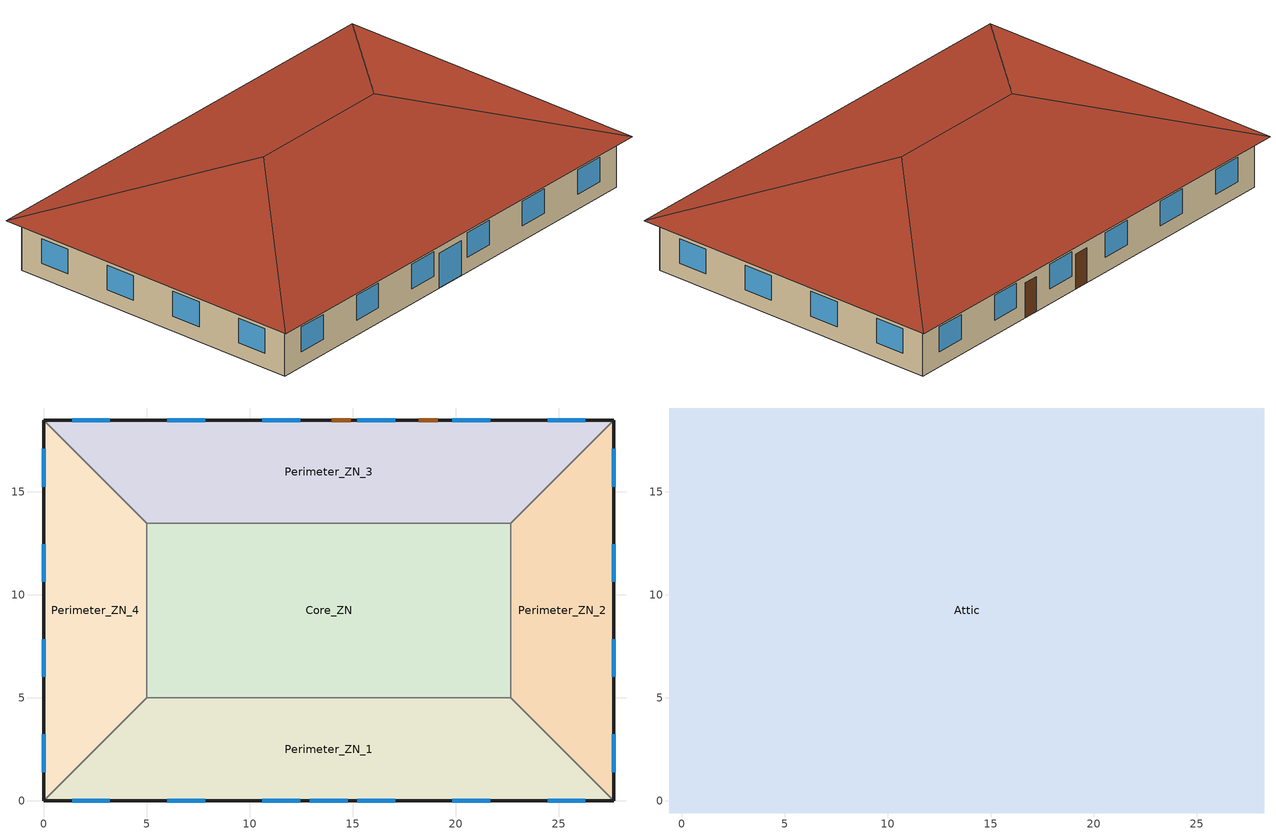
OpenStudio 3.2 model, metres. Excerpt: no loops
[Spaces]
Perimeter_ZN_1
 floor ground (Foundation F 126 Perim 2769 Area 11345): 22.69,5 27.69,0 0,0 5,5 z0
 wall outside: 0,0 27.69,0 z0:3.05
 wall to Perimeter_ZN_4: 5,5 0,0 z0:3.05
 wall to Core_ZN: 22.69,5 5,5 z0:3.05
 wall to Perimeter_ZN_2: 27.69,0 22.69,5 z0:3.05
 window: 1.39,0 3.22,0 / 19.85,0 21.68,0 / 15.24,0 17.07,0 / 6.01,0 7.84,0 / 10.62,0 12.45,0 / 24.47,0 26.3,0 z0.9:2.42; 12.93,0 14.76,0 z0:2.13
Perimeter_ZN_2
 floor ground (Foundation F 126 Perim 1846 Area 673): 27.69,18.46 27.69,0 22.69,5 22.69,13.46 z0
 wall outside: 27.69,0 27.69,18.46 z0:3.05
 wall to Perimeter_ZN_3: 27.69,18.46 22.69,13.46 z0:3.05
 wall to Core_ZN: 22.69,13.46 22.69,5 z0:3.05
 window: 27.69,1.39 27.69,3.22 / 27.69,10.62 27.69,12.45 / 27.69,15.24 27.69,17.07 / 27.69,6.01 27.69,7.84 z0.9:2.42
Perimeter_ZN_3
 floor ground (Foundation F 126 Perim 2769 Area 11345): 27.69,18.46 22.69,13.46 5,13.46 0,18.46 z0
 wall outside: 27.69,18.46 0,18.46 z0:3.05
 wall to Core_ZN: 5,13.46 22.69,13.46 z0:3.05
 wall to Perimeter_ZN_4: 0,18.46 5,13.46 z0:3.05
 window: 21.68,18.46 19.85,18.46 / 7.84,18.46 6.01,18.46 / 17.07,18.46 15.24,18.46 / 12.45,18.46 10.62,18.46 / 26.3,18.46 24.47,18.46 / 3.22,18.46 1.39,18.46 z0.9:2.42
 door: 14.91,18.46 14,18.46 / 19.13,18.46 18.22,18.46 z0:2.13
Perimeter_ZN_4
 floor ground (Foundation F 126 Perim 1846 Area 673): 0,18.46 5,13.46 5,5 0,0 z0
 wall outside: 0,18.46 0,0 z0:3.05
 wall to Core_ZN: 5,5 5,13.46 z0:3.05
 window: 0,3.22 0,1.39 / 0,12.45 0,10.62 / 0,7.84 0,6.01 / 0,17.07 0,15.24 z0.9:2.42
Core_ZN
 floor ground (Foundation F 126 Perim 0 Area 14966): 22.69,13.46 22.69,5 5,5 5,13.46 z0
Attic
 floor outside: 28.29,19.06 27.69,18.46 0,18.46 -0.6,19.06 z3.05; -0.6,19.06 0,18.46 0,0 -0.6,-0.6 z3.05; 28.29,19.06 28.29,-0.6 27.69,0 27.69,18.46 z3.05; 27.69,0 28.29,-0.6 -0.6,-0.6 0,0 z3.05
 floor to Perimeter_ZN_4: 0,18.46 5,13.46 5,5 0,0 z3.05
 floor to Perimeter_ZN_1: 22.69,5 27.69,0 0,0 5,5 z3.05
 floor to Perimeter_ZN_2: 27.69,18.46 27.69,0 22.69,5 22.69,13.46 z3.05
 floor to Core_ZN: 22.69,13.46 22.69,5 5,5 5,13.46 z3.05
 floor to Perimeter_ZN_3: 27.69,18.46 22.69,13.46 5,13.46 0,18.46 z3.05
 roof outside: 18.46,9.23,6.33 28.29,-0.6,3.05 28.29,19.06,3.05; 18.46,9.23,6.33 28.29,19.06,3.05 -0.6,19.06,3.05 9.23,9.23,6.33; 9.23,9.23,6.33 -0.6,-0.6,3.05 28.29,-0.6,3.05 18.46,9.23,6.33; 9.23,9.23,6.33 -0.6,19.06,3.05 -0.6,-0.6,3.05
[Site]
Tampa-MacDill AFB_FL_USA: Latitude {deg}=27.85; Longitude {deg}=-82.52; Time Zone {hr}=-5; Elevation {m}=8; Terrain=City
[Building]
-SmallOffice-ASHRAE 169-2013-2A created: 2021-07-06 21:07:48 -0400: North Axis {deg}=0; Default Construction Set=90.1-2013 - SmOffice - ASHRAE 169-2013-2A; Standards Number of Stories=1; Standards Number of Above Ground Stories=1; Standards Building Type=SmallOffice
[ClimateZones]
Climate Zone Institution Name 1=ASHRAE; Climate Zone Document Name 1=ANSI/ASHRAE Standard 169; Climate Zone Document Year 1=2006; Climate Zone Value 1=2A; Climate Zone Institution Name 2=CEC; Climate Zone Document Name 2=California Climate Zone Descriptions; Climate Zone Document Year 2=1995
[Site:WaterMainsTemperature]
Calculation Method=Correlation; Annual Average Outdoor Air Temperature {C}=21.85; Maximum Difference In Monthly Average Outdoor Air Temperatures {deltaC}=14.3
[SizingPeriod:DesignDay] Barometric Pressure {Pa}=101229; Sky Clearness=0; Rain Indicator=0; Snow Indicator=0; Day of Month=21; Daylight Saving Time Indicator=0; Humidity Indicating Type=Wetbulb; Dry-Bulb Temperature Range Modifier Type=DefaultMultipliers
Name | Maximum Dry-Bulb Temperature {C} | Daily Dry-Bulb Temperature Range {deltaC} | Humidity Indicating Conditions at Maximum Dry-Bulb | Wind Speed {m/s} | Wind Direction {deg} | Month | Day Type | Solar Model Indicator | ASHRAE Taub | ASHRAE Taud
Tampa-MacDill.AFB_FL_USA Ann Clg .4% Condns DB=>MWB | 33.9 | 7.9 | 25.1 | 3.1 | 270 | 8 | SummerDesignDay | ASHRAETau | 0.491 | 2.016
Tampa-MacDill.AFB_FL_USA Ann Htg 99.6% Condns DB | 4.6 | 0 | 4.6 | 2.5 | 10 | 1 | WinterDesignDay | ASHRAEClearSky
[Site:GroundTemperature:FCfactorMethod]
January Ground Temperature {C}=24.2; February Ground Temperature {C}=18.9; March Ground Temperature {C}=15.7; April Ground Temperature {C}=13.6; May Ground Temperature {C}=15.5; June Ground Temperature {C}=17.1; July Ground Temperature {C}=21.2; August Ground Temperature {C}=26.9; September Ground Temperature {C}=27.6; October Ground Temperature {C}=27.9; November Ground Temperature {C}=27.4; December Ground Temperature {C}=26.2
[Material:NoMass] Thermal Absorptance=0.9; Solar Absorptance=0.7
Name | Roughness | Thermal Resistance {m2-K/W} | Visible Absorptance
CP02 CARPET PAD | VeryRough | 0.21648 | 0.8
Typical Insulation R-6.78 | Smooth | 1.19347 | 0.7
Typical Carpet Pad | Smooth | 0.21648 | 0.8
Typical Insulation R-9.06 | Smooth | 1.59504 | 0.7
Typical Insulation R-35.4; Typical Insulation R-35.4 1 | Smooth | 6.23479 | 0.7
Typical Insulation R-0.58 | Smooth | 0.101875 | 0.7
Typical Insulation R-1.15 | Smooth | 0.202527 | 0.7
[Material]
Name | Roughness | Thickness {m} | Conductivity {W/m-K} | Density {kg/m3} | Specific Heat {J/kg-K} | Thermal Absorptance | Solar Absorptance | Visible Absorptance
100mm Normalweight concrete floor | MediumSmooth | 0.1016 | 2.31 | 2322 | 832
G01 13mm gypsum board | Smooth | 0.0127 | 0.16 | 800 | 1090 | 0.9 | 0.7 | 0.5
4 in. Normalweight Concrete Floor | MediumRough | 0.1016 | 2.31 | 2322 | 832 | 0.9 | 0.7 | 0.7
25mm Stucco | Smooth | 0.0254 | 0.72 | 1856 | 840 | 0.9 | 0.7 | 0.7
5/8 in. Gypsum Board | MediumSmooth | 0.0159 | 0.16 | 800 | 1090 | 0.9 | 0.7 | 0.7
8 in. Normalweight Concrete Floor | MediumRough | 0.2032 | 2.31 | 2322 | 832 | 0.9 | 0.7 | 0.7
8 in. Concrete Block Basement Wall | MediumRough | 0.2032 | 1.326 | 1842 | 912 | 0.9 | 0.7 | 0.7
F08 Metal surface | Smooth | 0.0008 | 45.28 | 7824 | 500 | 0.9 | 0.7 | 0.7
G05 25mm wood | MediumSmooth | 0.0254 | 0.15 | 608 | 1630 | 0.9 | 0.5 | 0.5
5/8 in. Plywood | Smooth | 0.0159 | 0.12 | 544 | 1210 | 0.9 | 0.7 | 0.7
Asphalt Shingles | VeryRough | 0.0032 | 0.04 | 1120 | 1260 | 0.9 | 0.7 | 0.7
Std Wood 6inch | MediumSmooth | 0.15 | 0.12 | 540 | 1210 | 0.9 | 0.7 | 0.7
[Construction:FfactorGroundFloor] F-Factor {W/m-K}=1.26344
Name | Area {m2} | PerimeterExposed {m}
Foundation F 126 Perim 2769 Area 11345 | 113.45 | 27.69
Foundation F 126 Perim 1846 Area 673 | 67.3 | 18.46
Foundation F 126 Perim 0 Area 14966 | 149.6574 | 0
[DefaultConstructionSet]
Name | Default Exterior Surface Constructions | Default Interior Surface Constructions | Default Ground Contact Surface Constructions | Default Exterior SubSurface Constructions | Default Interior SubSurface Constructions | Interior Partition Construction
90.1-2013 - SmOffice - ASHRAE 169-2013-2A | Default Surface Constructions 1 | Default Surface Constructions 2 | Default Surface Constructions 3 | Default Sub Surface Constructions 1 | Default Sub Surface Constructions 2 | Typical Interior Partition
90.1-2013 -  - Attic - ASHRAE 169-2013-2A | Default Surface Constructions 4 | Default Surface Constructions 5 | Default Surface Constructions 6 | Default Sub Surface Constructions 3 | Default Sub Surface Constructions 4
[DefaultSurfaceConstructions]
Name | Floor Construction | Wall Construction | Roof Ceiling Construction
Default Surface Constructions 1 | Typical Insulated Exterior Mass Floor R-9.35 | Typical Insulated Wood Framed Exterior Wall R-11.24 | Typical Wood Joist Attic Floor R-37.04
Default Surface Constructions 2 | Typical Interior Floor | Typical Interior Wall | Typical Interior Ceiling
Default Surface Constructions 3 | Typical Insulated Carpeted 8in Slab Floor | Typical Insulated Basement Mass Wall
Default Surface Constructions 4 | Typical Attic Soffit |  | Typical Uninsulated Wood Joist Attic Roof
Default Surface Constructions 5 | Typical Wood Joist Attic Floor R-37.04 1
Default Surface Constructions 6
[Construction]
Typical Insulated Exterior Mass Floor R-9.35: Typical Insulation R-6.78, 4 in. Normalweight Concrete Floor, Typical Carpet Pad
Typical Insulated Wood Framed Exterior Wall R-11.24: 25mm Stucco, 5/8 in. Gypsum Board, Typical Insulation R-9.06, 5/8 in. Gypsum Board
Typical Wood Joist Attic Floor R-37.04: 5/8 in. Gypsum Board, Typical Insulation R-35.4
Typical Interior Floor: 100mm Normalweight concrete floor, CP02 CARPET PAD
Typical Interior Wall: G01 13mm gypsum board, G01 13mm gypsum board
Typical Interior Ceiling: CP02 CARPET PAD, 100mm Normalweight concrete floor
Typical Insulated Carpeted 8in Slab Floor: 8 in. Normalweight Concrete Floor, Typical Carpet Pad
Typical Insulated Basement Mass Wall: 8 in. Concrete Block Basement Wall
U 0.60 SHGC 0.25 Dbl 2.5mm air: Glass_2175_LayerAvg, Gap_1_W_0_0025, Glass_2022F_LayerAvg
Typical Insulated Metal Door R-1.43: F08 Metal surface, Typical Insulation R-0.58
U 0.65 SHGC 0.25 Dbl Ref-C-H Clr 6mm/6mm Air: REF C CLEAR HI 6MM, AIR 6MM, CLEAR 6MM
Typical Overhead Door R-2.0: Typical Insulation R-1.15
Window_U_0.65_SHGC_0.35_Skylight_Frame_Width_2.339_in: Glass_2052_LayerAvg, Gap_1_W_0_0024, Glass_2027F_LayerAvg
Typical Interior Window: Clear 3mm
Typical Interior Door; Typical Interior Partition: G05 25mm wood
Typical Attic Soffit: 5/8 in. Plywood
Typical Uninsulated Wood Joist Attic Roof: Asphalt Shingles, 5/8 in. Plywood
Typical Wood Joist Attic Floor R-37.04 1: 5/8 in. Gypsum Board, Typical Insulation R-35.4 1
InteriorFurnishings: Std Wood 6inch
[DefaultSubSurfaceConstructions]
Name | Fixed Window Construction | Operable Window Construction | Door Construction | Glass Door Construction | Overhead Door Construction | Skylight Construction | Tubular Daylight Dome Construction | Tubular Daylight Diffuser Construction
Default Sub Surface Constructions 1 | U 0.60 SHGC 0.25 Dbl 2.5mm air | U 0.60 SHGC 0.25 Dbl 2.5mm air | Typical Insulated Metal Door R-1.43 | U 0.65 SHGC 0.25 Dbl Ref-C-H Clr 6mm/6mm Air | Typical Overhead Door R-2.0 | Window_U_0.65_SHGC_0.35_Skylight_Frame_Width_2.339_in | Typical Interior Window | Typical Interior Window
Default Sub Surface Constructions 2 | Typical Interior Window | Typical Interior Window | Typical Interior Door
Default Sub Surface Constructions 3; Default Sub Surface Constructions 4
[WindowMaterial:Glazing] Optical Data Type=SpectralAverage; Infrared Transmittance at Normal Incidence=0; Dirt Correction Factor for Solar and Visible Transmittance=1; Solar Diffusing=No
Name | Thickness {m} | Solar Transmittance at Normal Incidence | Front Side Solar Reflectance at Normal Incidence | Back Side Solar Reflectance at Normal Incidence | Visible Transmittance at Normal Incidence | Front Side Visible Reflectance at Normal Incidence | Back Side Visible Reflectance at Normal Incidence | Front Side Infrared Hemispherical Emissivity | Back Side Infrared Hemispherical Emissivity | Conductivity {W/m-K}
Glass_2175_LayerAvg | 0.0086 | 0.167758 | 0.217606 | 0.437978 | 0.416044 | 0.078729 | 0.10654 | 0.84 | 0.84 | 1
Glass_2022F_LayerAvg | 0.0039 | 0.355897 | 0.394095 | 0.265645 | 0.677694 | 0.042734 | 0.05547 | 0.046 | 0.84 | 1
REF C CLEAR HI 6MM | 0.006 | 0.2 | 0.16 | 0.39 | 0.22 | 0.17 | 0.35 | 0.84 | 0.55 | 0.9
CLEAR 6MM | 0.006 | 0.775 | 0.071 | 0.071 | 0.881 | 0.08 | 0.08 | 0.84 | 0.84 | 0.9
Glass_2052_LayerAvg | 0.00837 | 0.507767 | 0.054228 | 0.0544931 | 0.586833 | 0.05805 | 0.058397 | 0.84 | 0.84 | 1
Glass_2027F_LayerAvg | 0.004 | 0.369744 | 0.470069 | 0.340935 | 0.765222 | 0.0546 | 0.073741 | 0.03675 | 0.84 | 1
Clear 3mm | 0.003 | 0.837 | 0.075 | 0.075 | 0.898 | 0.081 | 0.081 | 0.84 | 0.84 | 0.9
[WindowMaterial:Gas] Gas Type=Air
Name | Thickness {m}
Gap_1_W_0_0025 | 0.0025
AIR 6MM | 0.0063
Gap_1_W_0_0024 | 0.0024
[Space]
Name | Space Type | Building Story | Thermal Zone | Part of Total Floor Area
Perimeter_ZN_1 | Office WholeBuilding - Sm Office | Building Story 1 | Perimeter_ZN_1 ZN | Yes
Attic | Office Attic |  | Attic ZN | No
Perimeter_ZN_2 | Office WholeBuilding - Sm Office | Building Story 1 | Perimeter_ZN_2 ZN | Yes
Perimeter_ZN_3 | Office WholeBuilding - Sm Office | Building Story 1 | Perimeter_ZN_3 ZN | Yes
Perimeter_ZN_4 | Office WholeBuilding - Sm Office | Building Story 1 | Perimeter_ZN_4 ZN | Yes
Core_ZN | Office WholeBuilding - Sm Office | Building Story 1 | Core_ZN ZN | Yes
[BuildingStory]
Building Story 1: Nominal Z Coordinate {m}=0
[SpaceType] Standards Building Type=Office
Name | Default Schedule Set | Design Specification Outdoor Air Object | Standards Space Type | Default Construction Set
Office WholeBuilding - Sm Office | Office WholeBuilding - Sm Office Schedule Set | Office WholeBuilding - Sm Office Ventilation | WholeBuilding - Sm Office
Office Attic | Office Attic Schedule Set | Office Attic Ventilation | Attic | 90.1-2013 -  - Attic - ASHRAE 169-2013-2A
[DesignSpecification:OutdoorAir]
Name | Outdoor Air Flow per Person {m3/s-person} | Outdoor Air Flow per Floor Area {m3/s-m2} | Outdoor Air Flow Air Changes per Hour {1/hr} | Outdoor Air Method
Office Attic Ventilation | 0 | 0 | 0
Office WholeBuilding - Sm Office Ventilation |  | 0.0004318 |  | Sum
[DefaultScheduleSet]
Name | Infiltration Schedule | Number of People Schedule | People Activity Level Schedule | Lighting Schedule | Electric Equipment Schedule
Office Attic Schedule Set | OfficeLarge INFIL_SCH_PNNL
Office WholeBuilding - Sm Office Schedule Set | OfficeSmall INFIL_QUARTER_ON_SCH | OfficeSmall BLDG_OCC_SCH | OfficeSmall ACTIVITY_SCH | OfficeSmall BLDG_LIGHT_SCH_2013 | OfficeSmall BLDG_EQUIP_SCH_2013
[ThermostatSetpoint:DualSetpoint]
Name | Heating Setpoint Temperature Schedule | Cooling Setpoint Temperature Schedule
Office Attic Thermostat 1
Office WholeBuilding - Sm Office Thermostat 1; Office WholeBuilding - Sm Office Thermostat 2; Office WholeBuilding - Sm Office Thermostat 3; Office WholeBuilding - Sm Office Thermostat 4; Office WholeBuilding - Sm Office Thermostat 5 | OfficeSmall HTGSETP_SCH_NO_OPTIMUM | OfficeSmall CLGSETP_SCH_NO_OPTIMUM
[People:Definition]
Office WholeBuilding - Sm Office People Definition: Number of People Calculation Method=People/Area; People per Space Floor Area {person/m2}=0.0602779; Fraction Radiant=0.3
[People]
Office WholeBuilding - Sm Office People: People Definition=Office WholeBuilding - Sm Office People Definition; Space or SpaceType=Office WholeBuilding - Sm Office; Work Efficiency Schedule=Work Efficiency Schedule; Clothing Insulation Schedule=Clothing Schedule; Air Velocity Schedule=Air Velocity Schedule; Multiplier=1
[Lights:Definition]
Office WholeBuilding - Sm Office Lights Definition: Design Level Calculation Method=Watts/Area; Watts per Space Floor Area {W/m2}=8.82641; Fraction Radiant=0.7; Fraction Visible=0.2; Return Air Fraction=0
[Lights]
Office WholeBuilding - Sm Office Lights: Lights Definition=Office WholeBuilding - Sm Office Lights Definition; Space or SpaceType=Office WholeBuilding - Sm Office; Fraction Replaceable=1
[ElectricEquipment:Definition]
Office WholeBuilding - Sm Office Elec Equip Definition: Design Level Calculation Method=Watts/Area; Watts per Space Floor Area {W/m2}=6.78126; Fraction Latent=0; Fraction Radiant=0; Fraction Lost=0
[ElectricEquipment]
Office WholeBuilding - Sm Office Elec Equip: Electric Equipment Definition=Office WholeBuilding - Sm Office Elec Equip Definition; Space or SpaceType=Office WholeBuilding - Sm Office
[SpaceInfiltration:DesignFlowRate] Temperature Term Coefficient=0; Velocity Squared Term Coefficient=0
Name | Space or SpaceType | Schedule | Design Flow Rate Calculation Method | Flow per Exterior Surface Area {m3/s-m2} | Constant Term Coefficient | Velocity Term Coefficient | Design Flow Rate {m3/s}
Perimeter_ZN_1 Infiltration | Perimeter_ZN_1 | OfficeSmall INFIL_QUARTER_ON_SCH | Flow/ExteriorArea | 0.000569573 | 0 | 0.224
Perimeter_ZN_2 Infiltration | Perimeter_ZN_2 | OfficeSmall INFIL_QUARTER_ON_SCH | Flow/ExteriorArea | 0.000569573 | 0 | 0.224
Perimeter_ZN_3 Infiltration | Perimeter_ZN_3 | OfficeSmall INFIL_QUARTER_ON_SCH | Flow/ExteriorArea | 0.000569573 | 0 | 0.224
Perimeter_ZN_4 Infiltration | Perimeter_ZN_4 | OfficeSmall INFIL_QUARTER_ON_SCH | Flow/ExteriorArea | 0.000569573 | 0 | 0.224
entry door Infiltration | Perimeter_ZN_1 | OfficeSmall INFIL_Door_Opening_SCH | Flow/Space |  | 1 | 0 | 0.129785
attic Infiltration | Attic | Always On | Flow/Space |  | 1 | 0 | 0.2001
[ThermalZone] Use Ideal Air Loads=No
Name | Thermostat | Primary Daylighting Control | Fraction of Zone Controlled by Primary Daylighting Control | Secondary Daylighting Control | Fraction of Zone Controlled by Secondary Daylighting Control
Attic ZN | Office Attic Thermostat 1
Core_ZN ZN | Office WholeBuilding - Sm Office Thermostat 1
Perimeter_ZN_1 ZN | Office WholeBuilding - Sm Office Thermostat 2 | Perimeter_ZN_1 Daylt Sensor 1 | 0.2399 | Perimeter_ZN_1 Daylt Sensor 2 | 0.0302
Perimeter_ZN_2 ZN | Office WholeBuilding - Sm Office Thermostat 3 | Perimeter_ZN_2 Daylt Sensor 1 | 0.2399 | Perimeter_ZN_2 Daylt Sensor 2 | 0.0302
Perimeter_ZN_3 ZN | Office WholeBuilding - Sm Office Thermostat 4 | Perimeter_ZN_3 Daylt Sensor 1 | 0.2399 | Perimeter_ZN_3 Daylt Sensor 2 | 0.0302
Perimeter_ZN_4 ZN | Office WholeBuilding - Sm Office Thermostat 5 | Perimeter_ZN_4 Daylt Sensor 1 | 0.2399 | Perimeter_ZN_4 Daylt Sensor 2 | 0.0302
[Sizing:Zone]
Attic ZN: Zone Cooling Design Supply Air Temperature Input Method=SupplyAirTemperature; Zone Cooling Design Supply Air Temperature {C}=14; Zone Cooling Design Supply Air Temperature Difference {deltaC}=11.11; Zone Heating Design Supply Air Temperature Input Method=SupplyAirTemperature; Zone Heating Design Supply Air Temperature {C}=40; Zone Heating Design Supply Air Temperature Difference {deltaC}=11.11; Zone Cooling Design Supply Air Humidity Ratio {kg-H2O/kg-air}=0.0085; Zone Heating Design Supply Air Humidity Ratio {kg-H2O/kg-air}=0.008; Cooling Design Air Flow Method=DesignDay; Heating Design Air Flow Method=DesignDay; Account for Dedicated Outdoor Air System=No; Dedicated Outdoor Air System Control Strategy=NeutralSupplyAir; Dedicated Outdoor Air Low Setpoint Temperature for Design {C}=autosize; Dedicated Outdoor Air High Setpoint Temperature for Design {C}=autosize
[AvailabilityManager:NightCycle] Applicability Schedule=Always On Discrete; Control Type=CycleOnAny; Thermostat Tolerance {deltaC}=1; Cycling Run Time {s}=1800
Availability Manager Night Cycle 1; Availability Manager Night Cycle 2; Availability Manager Night Cycle 3; Availability Manager Night Cycle 4; Availability Manager Night Cycle 5
[InternalMass:Definition]
Internal Mass Definition 1: Construction=InteriorFurnishings; Design Level Calculation Method=SurfaceArea/Area; Surface Area per Space Floor Area=2
[InternalMass] Internal Mass Definition=Internal Mass Definition 1; Multiplier=1
Name | Space or SpaceType
Perimeter_ZN_1 Mass | Perimeter_ZN_1
Attic Mass | Attic
Perimeter_ZN_2 Mass | Perimeter_ZN_2
Perimeter_ZN_3 Mass | Perimeter_ZN_3
Perimeter_ZN_4 Mass | Perimeter_ZN_4
Core_ZN Mass | Core_ZN
[Exterior:Lights:Definition]
Name | Design Level {W}
Occ Sensing Exterior Lights Def | 861.3
NonDimming Exterior Lights Def | 50.7
[Exterior:Lights] Control Option=AstronomicalClock
Name | Exterior Lights Definition | Schedule
Occ Sensing Exterior Lights Def | Occ Sensing Exterior Lights Def | OfficeSmall Exterior_lighting_schedule_b
NonDimming Exterior Lights Def | NonDimming Exterior Lights Def | OfficeSmall Exterior_lighting_schedule_a
[Daylighting:Control] Position Z-Coordinate {m}=0.762; Illuminance Setpoint {lux}=375; Lighting Control Type=Stepped; Minimum Input Power Fraction for Continuous Dimming Control=0.3; Minimum Light Output Fraction for Continuous Dimming Control=0.2; Number of Stepped Control Steps=3; Probability Lighting will be Reset When Needed in Manual Stepped Control=1; Maximum Allowable Discomfort Glare Index=22
Name | Space | Position X-Coordinate {m} | Position Y-Coordinate {m}
Perimeter_ZN_1 Daylt Sensor 1 | Perimeter_ZN_1 | 9.144 | 1.6337
Perimeter_ZN_1 Daylt Sensor 2 | Perimeter_ZN_1 | 9.144 | 3.2675
Perimeter_ZN_2 Daylt Sensor 1 | Perimeter_ZN_2 | 26.0898 | 9.144
Perimeter_ZN_2 Daylt Sensor 2 | Perimeter_ZN_2 | 24.4561 | 9.144
Perimeter_ZN_3 Daylt Sensor 1 | Perimeter_ZN_3 | 18.288 | 16.825
Perimeter_ZN_3 Daylt Sensor 2 | Perimeter_ZN_3 | 18.288 | 15.1925
Perimeter_ZN_4 Daylt Sensor 1 | Perimeter_ZN_4 | 1.6337 | 9.144
Perimeter_ZN_4 Daylt Sensor 2 | Perimeter_ZN_4 | 3.2675 | 9.144
[Schedule:Constant]
Always On Discrete: Value=1
[Schedule:Ruleset]
Name | Default Day Schedule | Summer Design Day Schedule | Winter Design Day Schedule
OfficeLarge INFIL_SCH_PNNL | OfficeLarge INFIL_SCH_PNNL Default | OfficeLarge INFIL_SCH_PNNL Summer Design Day | OfficeLarge INFIL_SCH_PNNL Winter Design Day
Clothing Schedule | Clothing Schedule Default Winter Clothes
Air Velocity Schedule | Air Velocity Schedule Default
Work Efficiency Schedule | Work Efficiency Schedule Default
OfficeSmall BLDG_OCC_SCH | OfficeSmall BLDG_OCC_SCH Default | OfficeSmall BLDG_OCC_SCH Summer Design Day | OfficeSmall BLDG_OCC_SCH Winter Design Day
OfficeSmall ACTIVITY_SCH | OfficeSmall ACTIVITY_SCH Default | OfficeSmall ACTIVITY_SCH Summer Design Day | OfficeSmall ACTIVITY_SCH Winter Design Day
OfficeSmall BLDG_LIGHT_SCH_2013 | OfficeSmall BLDG_LIGHT_SCH_2013 Default | OfficeSmall BLDG_LIGHT_SCH_2013 Summer Design Day | OfficeSmall BLDG_LIGHT_SCH_2013 Winter Design Day
OfficeSmall BLDG_EQUIP_SCH_2013 | OfficeSmall BLDG_EQUIP_SCH_2013 Default | OfficeSmall BLDG_EQUIP_SCH_2013 Summer Design Day | OfficeSmall BLDG_EQUIP_SCH_2013 Winter Design Day
OfficeSmall INFIL_QUARTER_ON_SCH | OfficeSmall INFIL_QUARTER_ON_SCH Default | OfficeSmall INFIL_QUARTER_ON_SCH Summer Design Day | OfficeSmall INFIL_QUARTER_ON_SCH Winter Design Day
OfficeSmall HTGSETP_SCH_NO_OPTIMUM | OfficeSmall HTGSETP_SCH_NO_OPTIMUM Default | OfficeSmall HTGSETP_SCH_NO_OPTIMUM Summer Design Day | OfficeSmall HTGSETP_SCH_NO_OPTIMUM Winter Design Day
OfficeSmall CLGSETP_SCH_NO_OPTIMUM | OfficeSmall CLGSETP_SCH_NO_OPTIMUM Default | OfficeSmall CLGSETP_SCH_NO_OPTIMUM Summer Design Day | OfficeSmall CLGSETP_SCH_NO_OPTIMUM Winter Design Day
OfficeSmall INFIL_Door_Opening_SCH | OfficeSmall INFIL_Door_Opening_SCH Default | OfficeSmall INFIL_Door_Opening_SCH Summer Design Day | OfficeSmall INFIL_Door_Opening_SCH Winter Design Day
Always On | Always On Default
OfficeSmall Exterior_lighting_schedule_b | OfficeSmall Exterior_lighting_schedule_b Default | OfficeSmall Exterior_lighting_schedule_b Summer Design Day | OfficeSmall Exterior_lighting_schedule_b Winter Design Day
OfficeSmall Exterior_lighting_schedule_a | OfficeSmall Exterior_lighting_schedule_a Default | OfficeSmall Exterior_lighting_schedule_a Summer Design Day | OfficeSmall Exterior_lighting_schedule_a Winter Design Day
[Schedule:Day]
OfficeLarge INFIL_SCH_PNNL Default; Clothing Schedule Default Winter Clothes; OfficeSmall BLDG_OCC_SCH Summer Design Day; OfficeSmall BLDG_LIGHT_SCH_2013 Summer Design Day; OfficeSmall BLDG_EQUIP_SCH_2013 Summer Design Day; OfficeSmall INFIL_QUARTER_ON_SCH Default; Always On Default: 24, 0, 1
OfficeLarge INFIL_SCH_PNNL Summer Design Day; OfficeLarge INFIL_SCH_PNNL SmrDsn|Wkdy Day: 6, 0, 1, 22, 0, 0.25, 24, 0, 1
OfficeLarge INFIL_SCH_PNNL Winter Design Day; OfficeLarge INFIL_SCH_PNNL WntrDsn|Sat Day: 6, 0, 1, 18, 0, 0.25, 24, 0, 1
Clothing Schedule Summer Clothes: 24, 0, 0.5
Air Velocity Schedule Default: 24, 0, 0.2
Work Efficiency Schedule Default; OfficeSmall BLDG_OCC_SCH Default; OfficeSmall BLDG_OCC_SCH Winter Design Day; OfficeSmall BLDG_LIGHT_SCH_2013 Winter Design Day; OfficeSmall BLDG_EQUIP_SCH_2013 Winter Design Day; OfficeSmall INFIL_Door_Opening_SCH Default; OfficeSmall INFIL_Door_Opening_SCH Winter Design Day; OfficeSmall INFIL_Door_Opening_SCH Summer Design Day: 24, 0, 0
OfficeSmall BLDG_OCC_SCH Wkdy Day: 6, 0, 0, 7, 0, 0.11, 8, 0, 0.21, 12, 0, 1, 13, 0, 0.53, 17, 0, 1, 18, 0, 0.32, 22, 0, 0.11, 23, 0, 0.05, 24, 0, 0
OfficeSmall ACTIVITY_SCH Default; OfficeSmall ACTIVITY_SCH Winter Design Day; OfficeSmall ACTIVITY_SCH Summer Design Day: 24, 0, 120
OfficeSmall BLDG_LIGHT_SCH_2013 Default; OfficeSmall BLDG_LIGHT_SCH_2013 Default|Wkdy Day: 5, 0, 0.18, 6, 0, 0.23, 7, 0, 0.178641, 8, 0, 0.326215, 12, 0, 0.699031, 13, 0, 0.621361, 17, 0, 0.699031, 18, 0, 0.473788, 20, 0, 0.326215, 22, 0, 0.248544, 23, 0, 0.178641, 24, 0, 0.18
OfficeSmall BLDG_LIGHT_SCH_2013 Wknd Day: 24, 0, 0.18
OfficeSmall BLDG_EQUIP_SCH_2013 Default; OfficeSmall BLDG_EQUIP_SCH_2013 Default|Wkdy Day: 6, 0, 0.409478, 8, 0, 0.479753, 12, 0, 0.959505, 13, 0, 0.901935, 17, 0, 0.959505, 18, 0, 0.479753, 23, 0, 0.191901, 24, 0, 0.163791
OfficeSmall BLDG_EQUIP_SCH_2013 Wknd Day: 24, 0, 0.163791
OfficeSmall INFIL_QUARTER_ON_SCH Summer Design Day; OfficeSmall INFIL_QUARTER_ON_SCH SmrDsn|Wkdy Day: 7, 0, 1, 19, 0, 0.25, 24, 0, 1
OfficeSmall INFIL_QUARTER_ON_SCH Winter Design Day; OfficeSmall INFIL_QUARTER_ON_SCH WntrDsn|Sat Day: 7, 0, 1, 18, 0, 0.25, 24, 0, 1
OfficeSmall HTGSETP_SCH_NO_OPTIMUM Default; OfficeSmall HTGSETP_SCH_NO_OPTIMUM Summer Design Day: 24, 0, 15.56
OfficeSmall HTGSETP_SCH_NO_OPTIMUM Wkdy Day: 6, 0, 15.56, 19, 0, 21.11, 24, 0, 15.56
OfficeSmall HTGSETP_SCH_NO_OPTIMUM Winter Design Day: 24, 0, 21.11
OfficeSmall CLGSETP_SCH_NO_OPTIMUM Default; OfficeSmall CLGSETP_SCH_NO_OPTIMUM Winter Design Day: 24, 0, 29.44
OfficeSmall CLGSETP_SCH_NO_OPTIMUM Summer Design Day: 24, 0, 23.89
OfficeSmall CLGSETP_SCH_NO_OPTIMUM Wkdy Day: 6, 0, 29.44, 18, 0, 23.89, 24, 0, 29.44
OfficeSmall INFIL_Door_Opening_SCH Wkdy Day: 6, 0, 0, 7, 0, 0.144, 8, 0, 1, 12, 0, 0.144, 13, 0, 1, 17, 0, 0.144, 18, 0, 1, 19, 0, 0.144, 24, 0, 0
OfficeSmall Exterior_lighting_schedule_b Default; OfficeSmall Exterior_lighting_schedule_b Winter Design Day; OfficeSmall Exterior_lighting_schedule_b Summer Design Day: 6, 0, 0.7, 24, 0, 1
OfficeSmall Exterior_lighting_schedule_a Default; OfficeSmall Exterior_lighting_schedule_a Winter Design Day; OfficeSmall Exterior_lighting_schedule_a Summer Design Day: 6, 0, 0, 24, 0, 1
[Schedule:Rule] Date Specification Type=DateRange; Start Day=1
Name | Schedule Ruleset | Rule Order | Day Schedule | Apply Monday | Apply Tuesday | Apply Wednesday | Apply Thursday | Apply Friday | Start Month | End Month | End Day | Apply Saturday | Apply Sunday
Schedule Rule 1 | OfficeLarge INFIL_SCH_PNNL | 1 | OfficeLarge INFIL_SCH_PNNL SmrDsn|Wkdy Day | Yes | Yes | Yes | Yes | Yes | 1 | 12 | 31
Schedule Rule 2 | OfficeLarge INFIL_SCH_PNNL | 0 | OfficeLarge INFIL_SCH_PNNL WntrDsn|Sat Day |  |  |  |  |  | 1 | 12 | 31 | Yes
Schedule Rule 3 | Clothing Schedule | 0 | Clothing Schedule Summer Clothes |  |  |  |  |  | 5 | 9 | 30
Schedule Rule 4 | OfficeSmall BLDG_OCC_SCH | 0 | OfficeSmall BLDG_OCC_SCH Wkdy Day | Yes | Yes | Yes | Yes | Yes | 1 | 12 | 31
Schedule Rule 5 | OfficeSmall BLDG_LIGHT_SCH_2013 | 1 | OfficeSmall BLDG_LIGHT_SCH_2013 Default|Wkdy Day | Yes | Yes | Yes | Yes | Yes | 1 | 12 | 31
Schedule Rule 6 | OfficeSmall BLDG_LIGHT_SCH_2013 | 0 | OfficeSmall BLDG_LIGHT_SCH_2013 Wknd Day |  |  |  |  |  | 1 | 12 | 31 | Yes | Yes
Schedule Rule 7 | OfficeSmall BLDG_EQUIP_SCH_2013 | 1 | OfficeSmall BLDG_EQUIP_SCH_2013 Default|Wkdy Day | Yes | Yes | Yes | Yes | Yes | 1 | 12 | 31
Schedule Rule 8 | OfficeSmall BLDG_EQUIP_SCH_2013 | 0 | OfficeSmall BLDG_EQUIP_SCH_2013 Wknd Day |  |  |  |  |  | 1 | 12 | 31 | Yes | Yes
Schedule Rule 9 | OfficeSmall INFIL_QUARTER_ON_SCH | 1 | OfficeSmall INFIL_QUARTER_ON_SCH SmrDsn|Wkdy Day | Yes | Yes | Yes | Yes | Yes | 1 | 12 | 31
Schedule Rule 10 | OfficeSmall INFIL_QUARTER_ON_SCH | 0 | OfficeSmall INFIL_QUARTER_ON_SCH WntrDsn|Sat Day |  |  |  |  |  | 1 | 12 | 31 | Yes
Schedule Rule 11 | OfficeSmall HTGSETP_SCH_NO_OPTIMUM | 0 | OfficeSmall HTGSETP_SCH_NO_OPTIMUM Wkdy Day | Yes | Yes | Yes | Yes | Yes | 1 | 12 | 31
Schedule Rule 12 | OfficeSmall CLGSETP_SCH_NO_OPTIMUM | 0 | OfficeSmall CLGSETP_SCH_NO_OPTIMUM Wkdy Day | Yes | Yes | Yes | Yes | Yes | 1 | 12 | 31
Schedule Rule 15 | OfficeSmall INFIL_Door_Opening_SCH | 0 | OfficeSmall INFIL_Door_Opening_SCH Wkdy Day | Yes | Yes | Yes | Yes | Yes | 1 | 12 | 31
